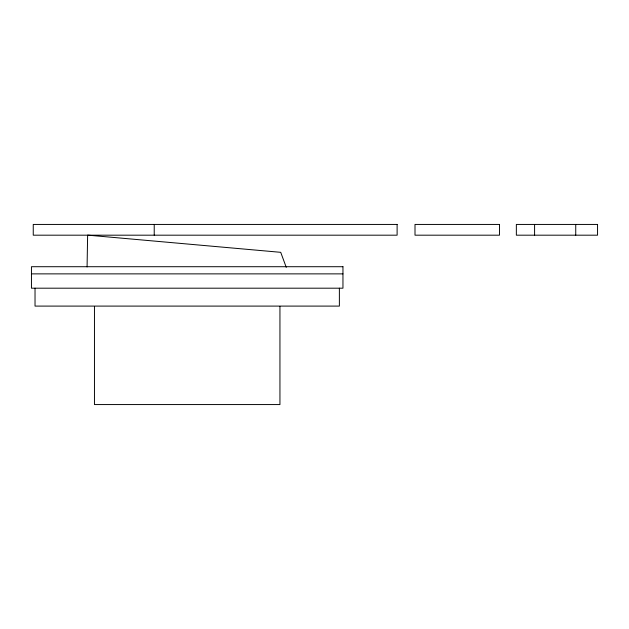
<?xml version="1.0" encoding="UTF-8"?>
<svg xmlns="http://www.w3.org/2000/svg" width="629" height="629" viewBox="0 0 629 629"><rect width="100%" height="100%" fill="white"/><g stroke="black" fill="none" stroke-linecap="round" stroke-linejoin="round"><path stroke-width="0.94" d="M87.077 266.94L87.628 235.136L280.723 252.323L286.25 267.325M31.45 273.874L342.954 273.874M575.739 224.435L575.739 235.183M534.587 224.435L534.587 235.183M339.377 288.192L339.377 306.095L35.027 306.095L35.027 288.192M279.944 306.488L279.944 404.565L94.46 404.565L94.46 306.488M154.223 224.435L154.223 235.183M397.111 224.435L33.251 224.435L33.251 235.183L397.111 235.183L397.111 224.435M499.473 224.435L415.006 224.435L415.006 235.183L499.473 235.183L499.473 224.435M597.55 224.435L516.354 224.435L516.354 235.183L597.55 235.183L597.55 224.435M342.954 266.712L31.45 266.712L31.45 288.192L342.954 288.192L342.954 266.712"/></g></svg>
